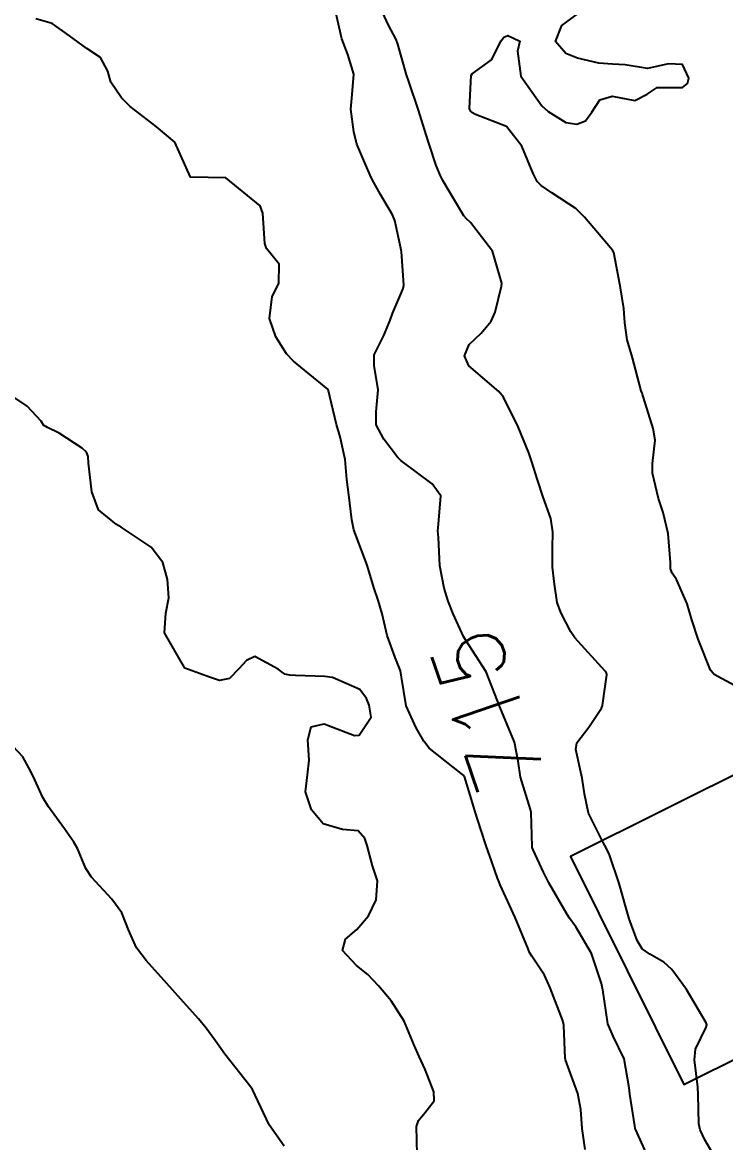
# Model space of a CAD drawing. Header units: metres. Extents: x 298520 to 308411, y 7433745 to 7450750.
# Drawn here: x 305097.2 to 305137.4, y 7438328.6 to 7438392.5 of the extents above; entities that cross this region are included whole.
import ezdxf
from ezdxf.enums import TextEntityAlignment as Align

# ---------------------------------------------------------------- set-up
doc = ezdxf.new("R2010")
doc.units = ezdxf.units.M
doc.header["$LTSCALE"] = 10
for name, color, linetype in [('Cotas', 45, 'Continuous'), ('Curvas de Nivel 1m', 11, 'Continuous'), ('Curvas de Nivel 5m', 15, 'Continuous'), ('Edificações', 30, 'Continuous')]:
    doc.layers.add(name, color=color, linetype=linetype)
doc.styles.add('Style-STANDARD', font='STANDARD.shx')

msp = doc.modelspace()

# ---------------------------------------------------------------- linework, layer by layer
at = {"layer": 'Curvas de Nivel 1m', "flags": 128}
for points, elevation in [([(305136.696, 7438327.85), (305136.167, 7438328.758), (305135.905, 7438329.323), (305135.825, 7438329.675), (305135.794, 7438331.324), (305135.764, 7438331.76), (305135.583, 7438333.326), (305135.626, 7438333.929), (305136.242, 7438335.196), (305136.283, 7438335.319), (305136.245, 7438335.439), (305135.12, 7438337.332), (305134.284, 7438338.484), (305133.835, 7438338.893), (305133.03, 7438339.359), (305132.585, 7438339.655), (305132.301, 7438340.129), (305131.852, 7438341.375), (305131.659, 7438342.04), (305131.288, 7438343.381), (305130.718, 7438345.027), (305130.559, 7438345.388), (305130.368, 7438345.72), (305129.525, 7438347.399), (305129.299, 7438348.506), (305129.174, 7438349.402), (305128.807, 7438351.028), (305128.864, 7438351.406), (305129.549, 7438352.297), (305130.273, 7438353.392), (305130.322, 7438353.533), (305130.475, 7438354.632), (305130.571, 7438355.3), (305130.555, 7438355.389), (305130.484, 7438355.492), (305128.744, 7438357.408), (305128.516, 7438357.738), (305127.948, 7438358.84), (305127.748, 7438359.422), (305127.58, 7438360.461), (305127.481, 7438361.426), (305127.468, 7438362.528), (305127.494, 7438363.426), (305127.377, 7438364.214), (305126.948, 7438365.435), (305126.617, 7438366.411), (305126.303, 7438367.443), (305126.123, 7438367.96), (305125.511, 7438369.451), (305124.67, 7438371.132), (305124.407, 7438371.463), (305122.695, 7438372.926), (305122.452, 7438373.484), (305122.71, 7438374.143), (305123.406, 7438374.783), (305123.966, 7438375.468), (305124.212, 7438375.984), (305124.573, 7438377.462), (305124.576, 7438377.641), (305124.046, 7438379.467), (305122.789, 7438381.106), (305122.594, 7438381.286), (305122.41, 7438381.486), (305121.826, 7438382.476), (305121.216, 7438383.504), (305121.076, 7438383.757), (305120.831, 7438384.356), (305120.451, 7438385.514), (305120.265, 7438386.103), (305119.831, 7438387.52), (305119.275, 7438389.138), (305119.148, 7438389.527), (305118.902, 7438390.41), (305118.657, 7438391.28), (305118.547, 7438391.535), (305118.108, 7438392.359), (305117.56, 7438393.551)], 716), ([(305137.855, 7438354.678), (305136.698, 7438355.317), (305136.487, 7438355.562), (305135.783, 7438357.327), (305135.433, 7438358.422), (305135.156, 7438359.334), (305134.547, 7438360.733), (305134.307, 7438361.1), (305134.21, 7438361.345), (305134.205, 7438361.698), (305134.066, 7438363.348), (305133.795, 7438364.552), (305133.527, 7438365.356), (305133.177, 7438366.802), (305133.175, 7438367.355), (305133.324, 7438368.676), (305133.224, 7438369.354), (305132.67, 7438371.11), (305132.607, 7438371.295), (305132.586, 7438371.361), (305132.544, 7438371.493), (305132.04, 7438373.37), (305131.738, 7438374.399), (305131.596, 7438375.377), (305131.549, 7438376.195), (305131.36, 7438377.381), (305131.26, 7438377.884), (305130.968, 7438379.387), (305130.902, 7438379.516), (305130.776, 7438379.657), (305129.304, 7438381.405), (305128.8, 7438381.892), (305127.445, 7438382.799), (305126.819, 7438383.21), (305126.607, 7438383.442), (305126.371, 7438383.902), (305125.733, 7438385.451), (305124.854, 7438386.575), (305123.079, 7438387.26), (305122.862, 7438387.373), (305122.819, 7438387.437), (305122.793, 7438387.481), (305122.747, 7438387.599), (305122.838, 7438389.481), (305122.894, 7438389.591), (305123.986, 7438390.385), (305124.551, 7438391.464), (305124.702, 7438391.676), (305124.918, 7438391.776), (305125.601, 7438391.453), (305125.483, 7438390.879), (305125.667, 7438389.452), (305126.868, 7438387.757), (305127.219, 7438387.435), (305128.237, 7438386.799), (305128.856, 7438386.709), (305129.363, 7438386.9), (305129.725, 7438387.401), (305130.175, 7438388.095), (305130.877, 7438388.313), (305132.175, 7438388.069), (305132.879, 7438388.422), (305133.444, 7438388.795), (305134.885, 7438388.812), (305135.187, 7438389.039), (305135.261, 7438389.336), (305134.901, 7438390.119), (305134.103, 7438390.146), (305132.898, 7438389.88), (305131.614, 7438390.093), (305130.9, 7438390.127), (305130.112, 7438390.187), (305128.904, 7438390.473), (305128.229, 7438390.743), (305127.637, 7438391.429), (305128.004, 7438392.346), (305128.937, 7438393.023)], 717), ([(305129.348, 7438328.211), (305129.166, 7438329.4), (305129.089, 7438330.496), (305128.919, 7438331.403), (305128.222, 7438333.317), (305128.196, 7438333.41), (305128.113, 7438335.283), (305128.11, 7438335.412), (305128.049, 7438335.61), (305127.332, 7438337.424), (305127.009, 7438338.158), (305126.291, 7438339.245), (305126.162, 7438339.441), (305126.078, 7438339.66), (305125.348, 7438341.45), (305124.49, 7438343.309), (305124.425, 7438343.459), (305124.345, 7438343.699), (305123.886, 7438344.994), (305123.713, 7438345.47), (305123.378, 7438346.475), (305123.064, 7438347.48), (305122.902, 7438347.986), (305122.447, 7438349.489), (305122.437, 7438349.513), (305122.413, 7438349.541), (305122.253, 7438349.653), (305120.429, 7438351.106), (305120.135, 7438351.513), (305119.695, 7438352.267), (305119.119, 7438353.523), (305118.853, 7438355.152), (305118.795, 7438355.527), (305118.494, 7438356.272), (305118.037, 7438357.537), (305117.76, 7438358.776), (305117.531, 7438359.545), (305117.273, 7438360.282), (305116.889, 7438361.555), (305116.566, 7438362.402), (305116.136, 7438363.564), (305116.024, 7438364.13), (305115.847, 7438365.568), (305115.746, 7438366.438), (305115.634, 7438367.57), (305115.35, 7438368.869), (305115.148, 7438369.575), (305114.673, 7438371.58), (305112.697, 7438373.188), (305112.289, 7438373.606), (305111.681, 7438374.584), (305111.33, 7438375.621), (305111.482, 7438376.879), (305111.864, 7438377.613), (305111.876, 7438378.725), (305111.162, 7438379.624), (305111.059, 7438379.909), (305110.949, 7438381.628), (305110.799, 7438382.05), (305108.823, 7438383.65), (305106.823, 7438383.68), (305105.919, 7438385.689), (305104.856, 7438386.578), (305103.368, 7438387.715), (305102.878, 7438388.213), (305102.274, 7438389.117), (305102.092, 7438389.732), (305101.683, 7438390.521), (305100.906, 7438391.025), (305099.917, 7438391.76), (305098.923, 7438392.456), (305097.985, 7438392.721)], 714), ([(305119.751, 7438327.92), (305119.713, 7438329.515), (305119.82, 7438329.87), (305120.181, 7438330.308), (305120.713, 7438330.98), (305120.705, 7438331.505), (305120.212, 7438332.768), (305119.865, 7438333.514), (305119.586, 7438334.16), (305119.016, 7438335.522), (305118.26, 7438336.693), (305117.545, 7438337.541), (305116.928, 7438338.199), (305116.284, 7438338.706), (305115.492, 7438339.568), (305115.661, 7438340.205), (305116.305, 7438340.767), (305116.979, 7438341.55), (305117.419, 7438342.451), (305117.482, 7438343.543), (305117.2, 7438344.396), (305116.9, 7438345.552), (305116.769, 7438345.954), (305116.375, 7438346.397), (305115.482, 7438346.463), (305114.381, 7438346.798), (305113.714, 7438347.587), (305113.385, 7438348.608), (305113.494, 7438349.589), (305113.596, 7438350.414), (305113.504, 7438351.589), (305113.703, 7438352.329), (305114.447, 7438352.498), (305116.166, 7438351.834), (305116.437, 7438351.844), (305117.134, 7438352.868), (305117.012, 7438353.552), (305116.859, 7438353.946), (305116.472, 7438354.462), (305114.915, 7438355.14), (305114.479, 7438355.203), (305112.817, 7438355.259), (305112.48, 7438355.276), (305112.203, 7438355.327), (305111.812, 7438355.61), (305110.493, 7438356.33), (305110.007, 7438356.118), (305109.566, 7438355.639), (305109.045, 7438355.077), (305108.476, 7438354.965), (305107.961, 7438355.141), (305106.483, 7438355.68), (305105.329, 7438357.692), (305105.402, 7438358.813), (305105.577, 7438359.69), (305105.499, 7438360.735), (305105.236, 7438361.693), (305104.566, 7438362.578), (305102.857, 7438363.717), (305102.584, 7438363.865), (305101.567, 7438364.71), (305101.18, 7438365.741), (305101.001, 7438367.37), (305100.971, 7438367.745), (305100.887, 7438367.998), (305100.638, 7438368.225), (305099.33, 7438369.079), (305098.649, 7438369.404), (305098.422, 7438369.545), (305098.291, 7438369.775), (305097.494, 7438370.621), (305096.667, 7438371.167)], 713), ([(305112.161, 7438328.395), (305111.305, 7438329.619), (305110.508, 7438331.308), (305110.348, 7438331.628), (305110.196, 7438331.841), (305108.78, 7438333.644), (305108.231, 7438334.42), (305107.718, 7438335.138), (305107.277, 7438335.664), (305106.26, 7438336.788), (305105.472, 7438337.688), (305104.286, 7438338.995), (305103.74, 7438339.706), (305103.28, 7438340.733), (305102.897, 7438341.714), (305102.324, 7438342.483), (305101.162, 7438343.738), (305100.843, 7438344.237), (305100.359, 7438345.384), (305100.166, 7438345.752), (305099.634, 7438346.498), (305098.717, 7438347.767), (305098.398, 7438348.301), (305097.923, 7438349.292), (305097.712, 7438349.781), (305097.246, 7438350.612), (305096.43, 7438351.479)], 712)]:
    msp.add_lwpolyline(points, dxfattribs=dict(at, elevation=elevation))
at = {"layer": 'Curvas de Nivel 5m', "elevation": 715, "flags": 128}
msp.add_lwpolyline([(305132.82, 7438328.02), (305132.21, 7438329.369), (305132.2, 7438329.397), (305132.175, 7438329.567), (305131.886, 7438331.373), (305131.847, 7438331.725), (305131.564, 7438333.377), (305130.943, 7438334.676), (305130.623, 7438335.386), (305130.341, 7438337.32), (305130.333, 7438337.389), (305130.276, 7438337.677), (305129.691, 7438339.396), (305128.799, 7438340.914), (305128.445, 7438341.409), (305128.316, 7438341.615), (305127.273, 7438343.426), (305126.953, 7438344.035), (305126.362, 7438345.308), (305126.314, 7438345.44), (305126.305, 7438345.5), (305126.262, 7438347.441), (305126.227, 7438347.61), (305125.647, 7438349.448), (305125.512, 7438350.359), (305125.3, 7438351.451), (305124.463, 7438353.46), (305123.694, 7438355.468), (305122.51, 7438357.298), (305122.392, 7438357.482), (305121.807, 7438358.772), (305121.516, 7438359.495), (305121.285, 7438360.243), (305121.049, 7438361.503), (305120.962, 7438363.12), (305120.934, 7438363.505), (305120.976, 7438363.894), (305121.099, 7438365.503), (305120.613, 7438366.195), (305118.817, 7438367.528), (305118.635, 7438367.713), (305117.845, 7438368.742), (305117.404, 7438369.549), (305117.402, 7438370.291), (305117.534, 7438371.547), (305117.297, 7438372.948), (305117.299, 7438373.551), (305117.872, 7438374.7), (305118.211, 7438375.538), (305118.348, 7438375.916), (305118.742, 7438376.832), (305118.945, 7438377.334), (305118.996, 7438377.528), (305118.863, 7438379.438), (305118.844, 7438379.529), (305118.776, 7438379.808), (305118.471, 7438381.216), (305118.346, 7438381.537), (305117.667, 7438382.69), (305117.18, 7438383.555), (305117.071, 7438383.802), (305116.831, 7438384.372), (305116.315, 7438385.565), (305116.145, 7438386.276), (305115.959, 7438387.569), (305116.04, 7438388.409), (305116.137, 7438389.568), (305115.796, 7438390.679), (305115.45, 7438391.575), (305115.014, 7438393.507)], dxfattribs=at)
at = {"layer": 'Edificações'}
msp.add_lwpolyline([(305139.24, 7438350.263), (305128.501, 7438344.917), (305134.971, 7438331.922), (305145.71, 7438337.268)], close=True, dxfattribs=at)

# ---------------------------------------------------------------- texts
at = {"layer": 'Cotas', "style": 'Style-STANDARD'}
msp.add_text('715', height=4, rotation=108.84117, dxfattribs=at).set_placement((305123.747, 7438353.241, 715), align=Align.MIDDLE_CENTER)

doc.saveas('drawing.dxf')
